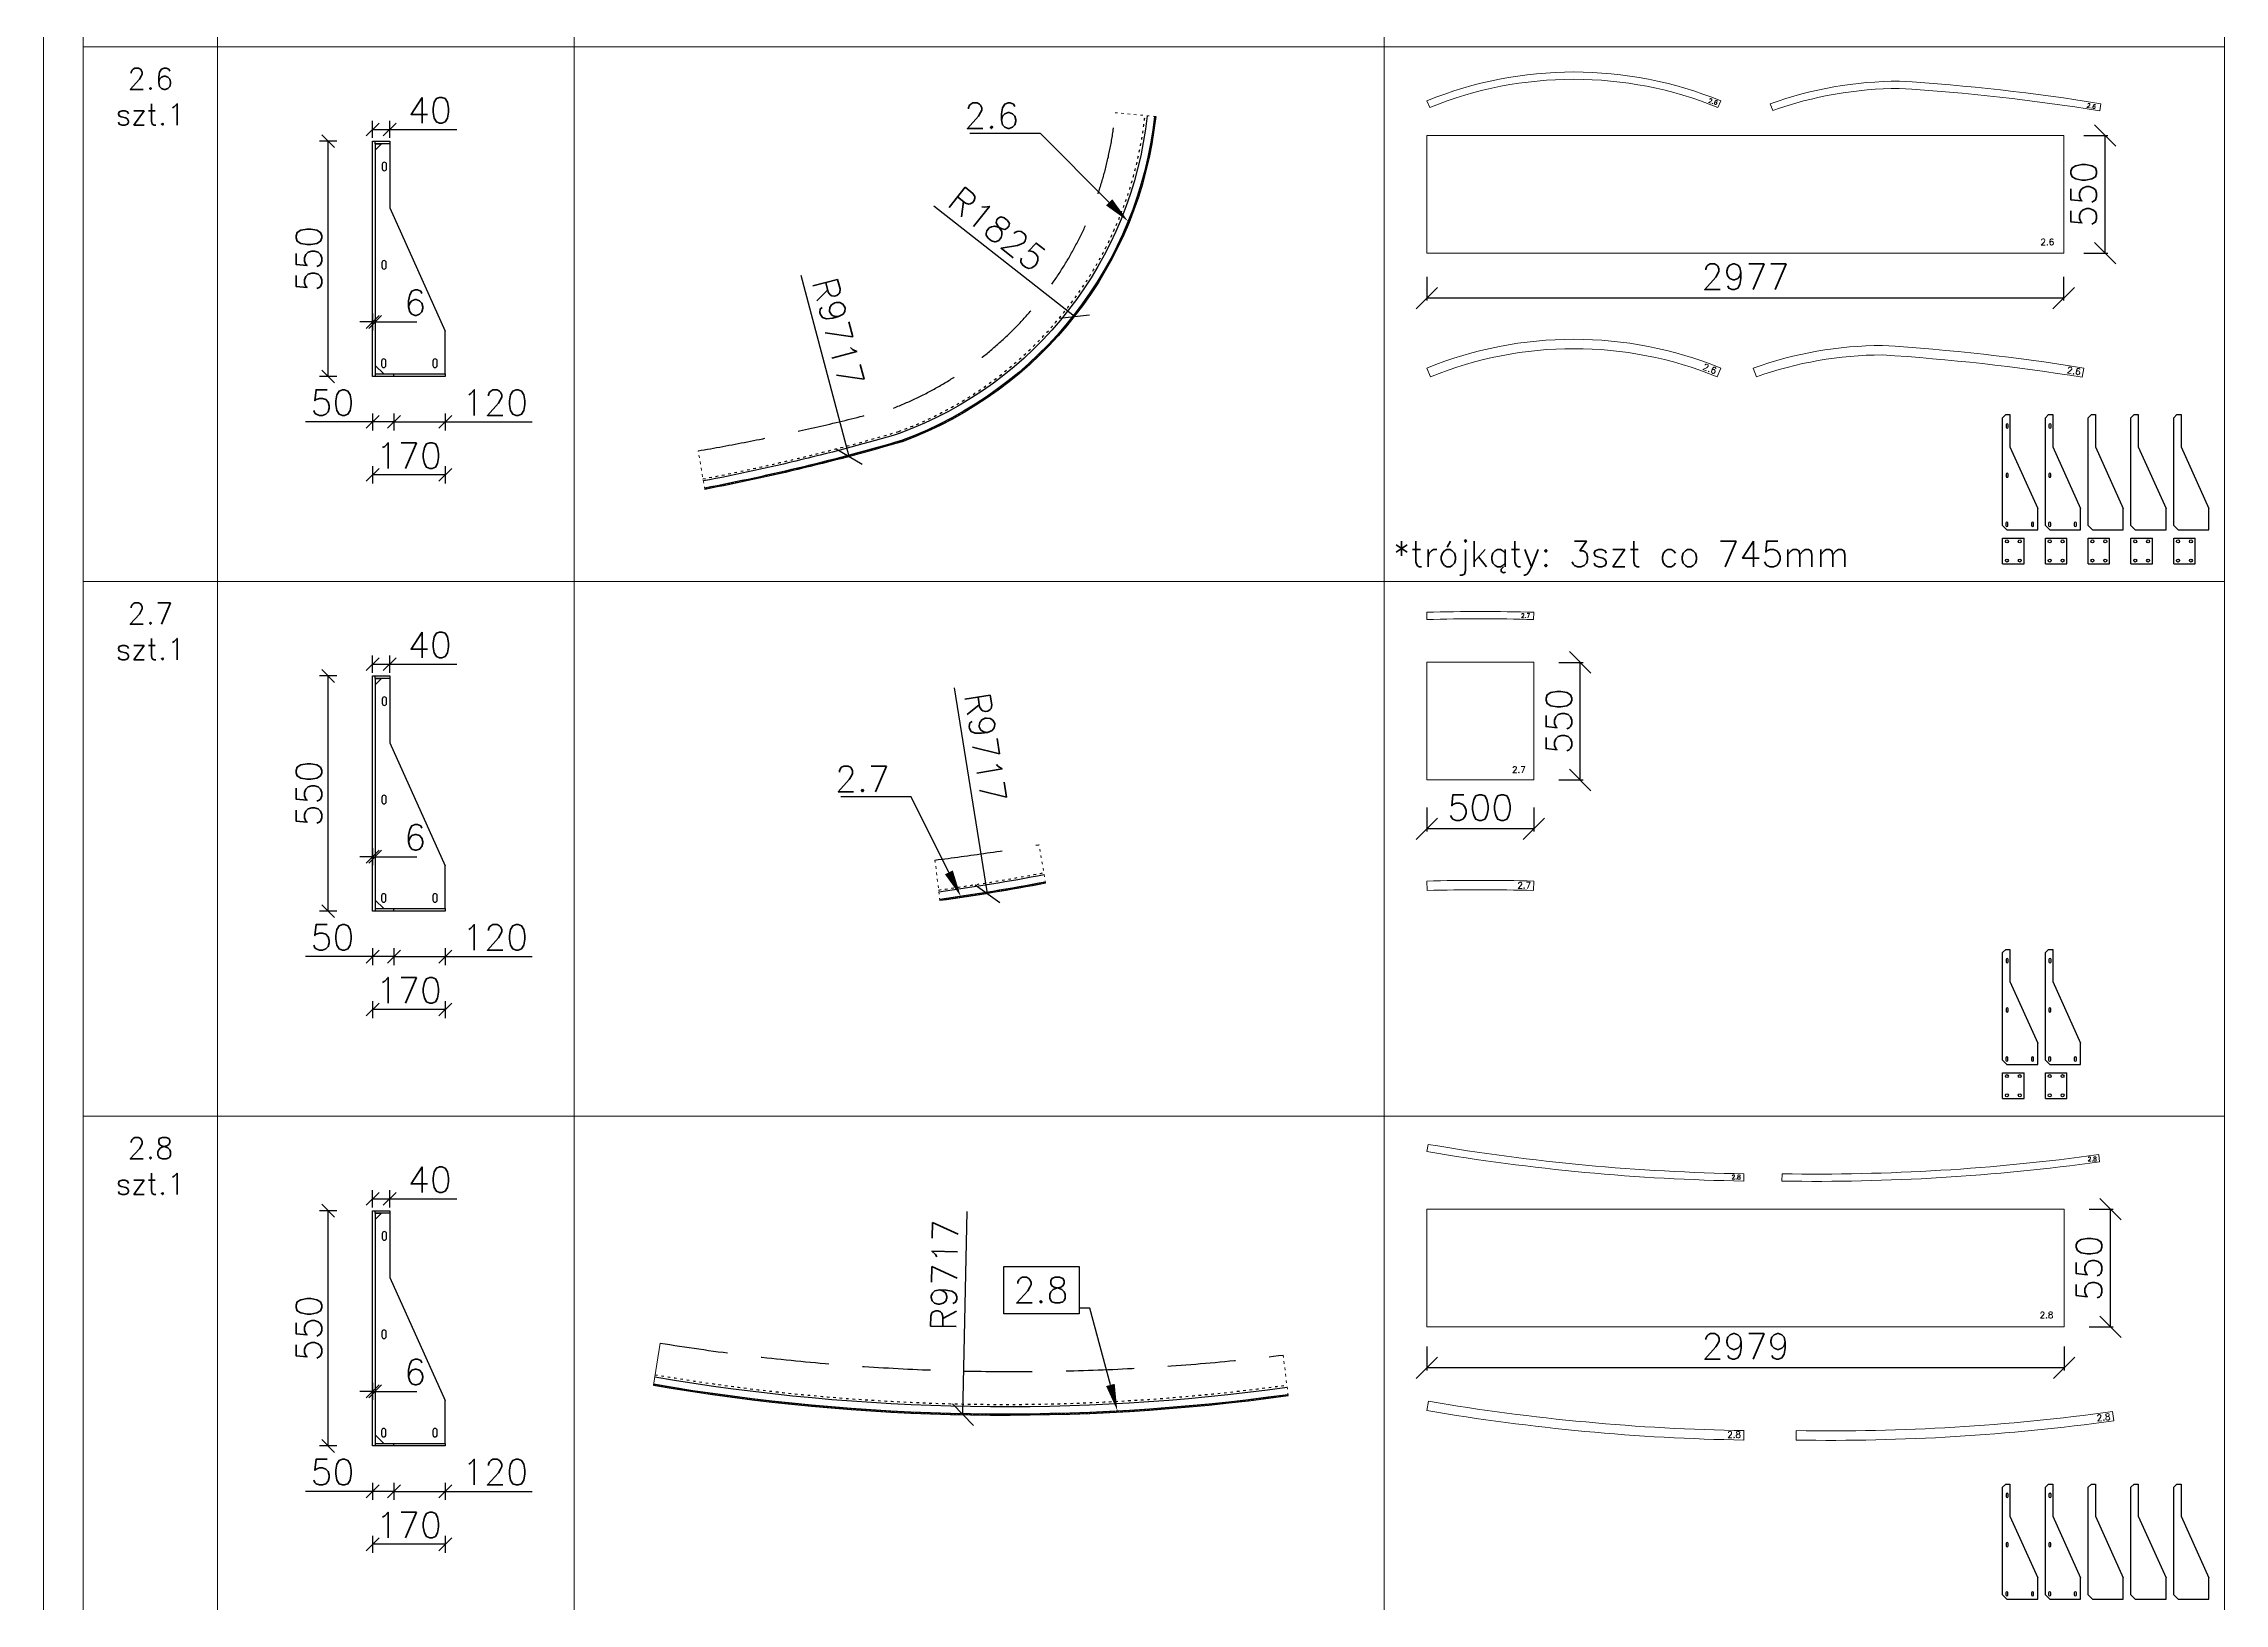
# Model space of a CAD drawing. Header units: millimetres. Extents: x 5046 to 103012, y -15969 to 47766.
# Drawn here: x 58995 to 69191, y 3525 to 10818 of the extents above; entities that cross this region are included whole.
import ezdxf
from ezdxf import colors
from ezdxf.entities.mleader import LeaderData, LeaderLine
from ezdxf.math import Vec2, Vec3

# ---------------------------------------------------------------- set-up
doc = ezdxf.new("R2010")
doc.units = ezdxf.units.MM
for name, pattern in [('ACAD_ISO03W100', [30, 12, -18]), ('ACAD_ISO10W100', [18, 12, -3, 0, -3]), ('HIDDEN2', [4.7625, 3.175, -1.5875])]:
    doc.linetypes.add(name, pattern=pattern)
doc.layers.get('0').update_dxf_attribs({"lineweight": 0})
doc.layers.get('Defpoints').update_dxf_attribs({"lineweight": 0})
for name, color, linetype, lineweight in [('DIM', 3, 'Continuous', 0), ('Kreska-kropka', 240, 'ACAD_ISO10W100', 0), ('Pomocnicze', 252, 'Continuous', 0), ('Przerywana', 230, 'ACAD_ISO03W100', 0), ('TEXT', 2, 'Continuous', 0)]:
    doc.layers.add(name, color=color, linetype=linetype, lineweight=lineweight)
for name, color, linetype in [('L_KS1 550', 40, 'Continuous'), ('L_KS_inderside', 40, 'HIDDEN2'), ('Profil główny', 7, 'Continuous')]:
    doc.layers.add(name, color=color, linetype=linetype)
doc.styles.add('Opisy 1-20', font='simplex.shx', dxfattribs={"height": 100})
doc.styles.add('Skala 1-20', font='simplex.shx', dxfattribs={"height": 60})
doc.styles.add('Skala 1-50', font='simplex.shx', dxfattribs={"height": 120})
doc.dimstyles.new('Skala 1-20', dxfattribs={"dimtxt": 6, "dimasz": 30, "dimexe": 20, "dimexo": 0.625, "dimgap": 15, "dimtad": 1, "dimdec": 0, "dimtxsty": 'Skala 1-20', "dimblk": 'OBLIQUE', "dimcen": 2.5, "dimadec": 0, "dimazin": 0, "dimtfac": 1, "dimtdec": 0, "dimtmove": 0, "dimatfit": 3, "dimldrblk": 'OBLIQUE', "dimfxl": 20, "dimfxlon": 1, "dimarcsym": 0})
doc.dimstyles.new('Skala 1-50', dxfattribs={"dimtxt": 12, "dimasz": 100, "dimexe": 12.5, "dimexo": 0.625, "dimgap": 40, "dimtad": 1, "dimdec": 0, "dimtxsty": 'Skala 1-50', "dimblk": 'OBLIQUE', "dimcen": 2.5, "dimadec": 0, "dimazin": 0, "dimtfac": 1, "dimtdec": 0, "dimtmove": 0, "dimatfit": 3, "dimldrblk": 'OBLIQUE', "dimfxl": 100, "dimfxlon": 1, "dimarcsym": 0})

# ---------------------------------------------------------------- blocks, each defined once
blk = doc.blocks.new('_Oblique')
at = {"color": 0, "linetype": 'ByBlock', "lineweight": -2}
blk.add_line((-0.5, -0.5), (0.5, 0.5), dxfattribs=at)
blk = doc.blocks.new('*D1623')
at = {"layer": 'Defpoints', "color": 0}
for p in [(-6, -214.8), (44, -214.8), (-6, -320.9)]:
    blk.add_point(p, dxfattribs=at)
at = {"layer": 'DIM', "color": 0, "lineweight": -2}
for p, q in [((-6, -300.9), (-6, -340.9)), ((44, -300.9), (44, -340.9)), ((-6, -320.9), (-163.1, -320.9)), ((44, -320.9), (-6, -320.9))]:
    blk.add_line(p, q, dxfattribs=at)
at = {"layer": 'DIM', "color": 0, "linetype": 'ByBlock', "lineweight": -2, "xscale": 30, "yscale": 30, "zscale": 30, "rotation": 180}
blk.add_blockref('_Oblique', (-6, -320.9), dxfattribs=at)
at = {"layer": 'DIM', "color": 0, "linetype": 'ByBlock', "lineweight": -2, "xscale": 30, "yscale": 30, "zscale": 30}
blk.add_blockref('_Oblique', (44, -320.9), dxfattribs=at)
at = {"layer": 'DIM', "color": 0, "insert": (-99.6, -275.9), "char_height": 60, "attachment_point": 5, "style": 'Skala 1-20'}
blk.add_mtext('50', dxfattribs=at)
blk = doc.blocks.new('*D1624')
at = {"layer": 'Defpoints', "color": 0}
for p in [(44, -214.8), (164, -214.8), (164, -320.9)]:
    blk.add_point(p, dxfattribs=at)
at = {"layer": 'DIM', "color": 0, "lineweight": -2}
for p, q in [((44, -300.9), (44, -340.9)), ((164, -300.9), (164, -340.9)), ((44, -320.9), (164, -320.9)), ((164, -320.9), (366.9, -320.9))]:
    blk.add_line(p, q, dxfattribs=at)
at = {"layer": 'DIM', "color": 0, "linetype": 'ByBlock', "lineweight": -2, "xscale": 30, "yscale": 30, "zscale": 30, "rotation": 180}
blk.add_blockref('_Oblique', (44, -320.9), dxfattribs=at)
at = {"layer": 'DIM', "color": 0, "linetype": 'ByBlock', "lineweight": -2, "xscale": 30, "yscale": 30, "zscale": 30}
blk.add_blockref('_Oblique', (164, -320.9), dxfattribs=at)
at = {"layer": 'DIM', "color": 0, "insert": (280.4, -275.9), "char_height": 60, "attachment_point": 5, "style": 'Skala 1-20'}
blk.add_mtext('120', dxfattribs=at)
blk = doc.blocks.new('*D1625')
at = {"layer": 'Defpoints', "color": 0}
for p in [(-6, -214.8), (164, -214.8), (-6, -444.7)]:
    blk.add_point(p, dxfattribs=at)
at = {"layer": 'DIM', "color": 0, "lineweight": -2}
for p, q in [((-6, -424.7), (-6, -464.7)), ((164, -444.7), (-6, -444.7)), ((164, -424.7), (164, -464.7))]:
    blk.add_line(p, q, dxfattribs=at)
at = {"layer": 'DIM', "color": 0, "linetype": 'ByBlock', "lineweight": -2, "xscale": 30, "yscale": 30, "zscale": 30, "rotation": 180}
blk.add_blockref('_Oblique', (-6, -444.7), dxfattribs=at)
at = {"layer": 'DIM', "color": 0, "linetype": 'ByBlock', "lineweight": -2, "xscale": 30, "yscale": 30, "zscale": 30}
blk.add_blockref('_Oblique', (164, -444.7), dxfattribs=at)
at = {"layer": 'DIM', "color": 0, "insert": (79, -399.7), "char_height": 60, "attachment_point": 5, "style": 'Skala 1-20'}
blk.add_mtext('170', dxfattribs=at)
blk = doc.blocks.new('*D1626')
at = {"layer": 'Defpoints', "color": 0}
for p in [(-110, 335.2), (-6, 335.2), (-6, -214.8)]:
    blk.add_point(p, dxfattribs=at)
at = {"layer": 'DIM', "color": 0, "lineweight": -2}
for p, q in [((-90, 335.2), (-130, 335.2)), ((-110, -214.8), (-110, 335.2)), ((-90, -214.8), (-130, -214.8))]:
    blk.add_line(p, q, dxfattribs=at)
at = {"layer": 'DIM', "color": 0, "linetype": 'ByBlock', "lineweight": -2, "xscale": 30, "yscale": 30, "zscale": 30}
for p, rotation in [((-110, 335.2), 90), ((-110, -214.8), 270)]:
    blk.add_blockref('_Oblique', p, dxfattribs=dict(at, rotation=rotation))
at = {"layer": 'DIM', "color": 0, "insert": (-155, 60.2), "char_height": 60, "attachment_point": 5, "rotation": 90, "style": 'Skala 1-20'}
blk.add_mtext('550', dxfattribs=at)
blk = doc.blocks.new('*D1627')
at = {"layer": 'Defpoints', "color": 0}
for p in [(-6, 0), (0, 0), (0, -87.3)]:
    blk.add_point(p, dxfattribs=at)
at = {"layer": 'DIM', "color": 0, "lineweight": -2}
for p, q in [((-6, -87.3), (-36, -87.3)), ((-6, -67.3), (-6, -107.3)), ((-6, -87.3), (0, -87.3)), ((0, -67.3), (0, -107.3)), ((0, -87.3), (97.1, -87.3))]:
    blk.add_line(p, q, dxfattribs=at)
at = {"layer": 'DIM', "color": 0, "linetype": 'ByBlock', "lineweight": -2, "xscale": 30, "yscale": 30, "zscale": 30}
blk.add_blockref('_Oblique', (-6, -87.3), dxfattribs=at)
at = {"layer": 'DIM', "color": 0, "linetype": 'ByBlock', "lineweight": -2, "xscale": 30, "yscale": 30, "zscale": 30, "rotation": 180}
blk.add_blockref('_Oblique', (0, -87.3), dxfattribs=at)
at = {"layer": 'DIM', "color": 0, "insert": (93.6, -42.3), "char_height": 60, "attachment_point": 5, "style": 'Skala 1-20'}
blk.add_mtext('6', dxfattribs=at)
blk = doc.blocks.new('*D1628')
at = {"layer": 'Defpoints', "color": 0}
for p in [(34, 362.8), (-6, 335.2), (34, 335.2)]:
    blk.add_point(p, dxfattribs=at)
at = {"layer": 'DIM', "color": 0, "lineweight": -2}
for p, q in [((-6, 342.8), (-6, 382.8)), ((-6, 362.8), (34, 362.8)), ((34, 342.8), (34, 382.8)), ((34, 362.8), (191.1, 362.8))]:
    blk.add_line(p, q, dxfattribs=at)
at = {"layer": 'DIM', "color": 0, "linetype": 'ByBlock', "lineweight": -2, "xscale": 30, "yscale": 30, "zscale": 30, "rotation": 180}
blk.add_blockref('_Oblique', (-6, 362.8), dxfattribs=at)
at = {"layer": 'DIM', "color": 0, "linetype": 'ByBlock', "lineweight": -2, "xscale": 30, "yscale": 30, "zscale": 30}
blk.add_blockref('_Oblique', (34, 362.8), dxfattribs=at)
at = {"layer": 'DIM', "color": 0, "insert": (127.6, 407.8), "char_height": 60, "attachment_point": 5, "style": 'Skala 1-20'}
blk.add_mtext('40', dxfattribs=at)
blk = doc.blocks.new('*D2830')
at = {"layer": 'Defpoints', "color": 0}
for p in [(63631, 22253), (64613, 9623)]:
    blk.add_point(p, dxfattribs=at)
at = {"layer": 'DIM', "color": 0, "lineweight": -2}
blk.add_line((63631, 22253), (63710, 21238), dxfattribs=at)
at = {"layer": 'DIM', "color": 0, "linetype": 'ByBlock', "lineweight": -2, "xscale": 100, "yscale": 100, "zscale": 100, "rotation": 94.44521016586647}
blk.add_blockref('_Oblique', (63631, 22253), dxfattribs=at)
at = {"layer": 'DIM', "color": 0, "insert": (63782, 21599), "char_height": 120, "attachment_point": 5, "rotation": 274.4452, "style": 'Skala 1-50'}
blk.add_mtext('R12669', dxfattribs=at)
blk = doc.blocks.new('*D2833')
at = {"layer": 'Defpoints', "color": 0}
for p in [(63804, 19658), (62230, 8048)]:
    blk.add_point(p, dxfattribs=at)
at = {"layer": 'DIM', "color": 0, "lineweight": -2}
blk.add_line((63804, 19658), (63688, 18799), dxfattribs=at)
at = {"layer": 'DIM', "color": 0, "linetype": 'ByBlock', "lineweight": -2, "xscale": 100, "yscale": 100, "zscale": 100, "rotation": 82.27860717984346}
blk.add_blockref('_Oblique', (63804, 19658), dxfattribs=at)
at = {"layer": 'DIM', "color": 0, "insert": (63633, 19141), "char_height": 120, "attachment_point": 5, "rotation": 82.2786, "style": 'Skala 1-50'}
blk.add_mtext('R11716', dxfattribs=at)
blk = doc.blocks.new('*D2834')
at = {"layer": 'Defpoints', "color": 0}
for p in [(62798, 19749), (62223, 7094)]:
    blk.add_point(p, dxfattribs=at)
at = {"layer": 'DIM', "color": 0, "lineweight": -2}
blk.add_line((62798, 19749), (62754, 18762), dxfattribs=at)
at = {"layer": 'DIM', "color": 0, "linetype": 'ByBlock', "lineweight": -2, "xscale": 100, "yscale": 100, "zscale": 100, "rotation": 87.39799648507369}
blk.add_blockref('_Oblique', (62798, 19749), dxfattribs=at)
at = {"layer": 'DIM', "color": 0, "insert": (62670, 19120), "char_height": 120, "attachment_point": 5, "rotation": 87.398, "style": 'Skala 1-50'}
blk.add_mtext('R12669', dxfattribs=at)
blk = doc.blocks.new('*D2836')
at = {"layer": 'Defpoints', "color": 0}
for p in [(63208, 17069), (60325, 5713)]:
    blk.add_point(p, dxfattribs=at)
at = {"layer": 'DIM', "color": 0, "lineweight": -2}
blk.add_line((63208, 17069), (62996, 16233), dxfattribs=at)
at = {"layer": 'DIM', "color": 0, "linetype": 'ByBlock', "lineweight": -2, "xscale": 100, "yscale": 100, "zscale": 100, "rotation": 75.75390200143597}
blk.add_blockref('_Oblique', (63208, 17069), dxfattribs=at)
at = {"layer": 'DIM', "color": 0, "insert": (62981, 16578), "char_height": 120, "attachment_point": 5, "rotation": 75.7539, "style": 'Skala 1-50'}
blk.add_mtext('R11716', dxfattribs=at)
blk = doc.blocks.new('*D2841')
at = {"layer": 'Defpoints', "color": 0}
for p in [(60265, 18278), (62761, 8887)]:
    blk.add_point(p, dxfattribs=at)
at = {"layer": 'DIM', "color": 0, "lineweight": -2}
blk.add_line((62761, 8887), (62536, 9733), dxfattribs=at)
at = {"layer": 'DIM', "color": 0, "linetype": 'ByBlock', "lineweight": -2, "xscale": 100, "yscale": 100, "zscale": 100, "rotation": 284.8839053581911}
blk.add_blockref('_Oblique', (62761, 8887), dxfattribs=at)
at = {"layer": 'DIM', "color": 0, "insert": (62710, 9469), "char_height": 120, "attachment_point": 5, "rotation": 284.8839, "style": 'Skala 1-50'}
blk.add_mtext('R9717', dxfattribs=at)
blk = doc.blocks.new('*D2842')
at = {"layer": 'Defpoints', "color": 0}
for p in [(62379, 10670), (63814, 9542)]:
    blk.add_point(p, dxfattribs=at)
at = {"layer": 'DIM', "color": 0, "lineweight": -2}
blk.add_line((63814, 9542), (63157, 10058), dxfattribs=at)
at = {"layer": 'DIM', "color": 0, "linetype": 'ByBlock', "lineweight": -2, "xscale": 100, "yscale": 100, "zscale": 100, "rotation": 321.8085130118818}
blk.add_blockref('_Oblique', (63814, 9542), dxfattribs=at)
at = {"layer": 'DIM', "color": 0, "insert": (63454, 9951), "char_height": 120, "attachment_point": 5, "rotation": 321.8085, "style": 'Skala 1-50'}
blk.add_mtext('R1825', dxfattribs=at)
blk = doc.blocks.new('*D2844')
at = {"layer": 'Defpoints', "color": 0}
for p in [(61858, 16437), (63408, 6844)]:
    blk.add_point(p, dxfattribs=at)
at = {"layer": 'DIM', "color": 0, "lineweight": -2}
blk.add_line((63408, 6844), (63253, 7806), dxfattribs=at)
at = {"layer": 'DIM', "color": 0, "linetype": 'ByBlock', "lineweight": -2, "xscale": 100, "yscale": 100, "zscale": 100, "rotation": 279.1782469050666}
blk.add_blockref('_Oblique', (63408, 6844), dxfattribs=at)
at = {"layer": 'DIM', "color": 0, "insert": (63399, 7526), "char_height": 120, "attachment_point": 5, "rotation": 279.1782, "style": 'Skala 1-50'}
blk.add_mtext('R9717', dxfattribs=at)
blk = doc.blocks.new('*D2890')
at = {"layer": 'Defpoints', "color": 0}
for p in [(63486, 14123), (63293, 4408)]:
    blk.add_point(p, dxfattribs=at)
at = {"layer": 'DIM', "color": 0, "lineweight": -2}
blk.add_line((63293, 4408), (63312, 5358), dxfattribs=at)
at = {"layer": 'DIM', "color": 0, "linetype": 'ByBlock', "lineweight": -2, "xscale": 100, "yscale": 100, "zscale": 100, "rotation": 268.8568521770418}
blk.add_blockref('_Oblique', (63293, 4408), dxfattribs=at)
at = {"layer": 'DIM', "color": 0, "insert": (63206, 5060), "char_height": 120, "attachment_point": 5, "rotation": 88.8569, "style": 'Skala 1-50'}
blk.add_mtext('R9717', dxfattribs=at)
blk = doc.blocks.new('*D2913')
at = {"layer": 'Defpoints', "color": 0}
for p in [(65462, 9838), (68439, 9838), (65462, 9628)]:
    blk.add_point(p, dxfattribs=at)
at = {"layer": 'DIM', "color": 0, "lineweight": -2}
for p, q in [((65462, 9728), (65462, 9616)), ((68439, 9728), (68439, 9616)), ((68439, 9628), (65462, 9628))]:
    blk.add_line(p, q, dxfattribs=at)
at = {"layer": 'DIM', "color": 0, "linetype": 'ByBlock', "lineweight": -2, "xscale": 100, "yscale": 100, "zscale": 100, "rotation": 180}
blk.add_blockref('_Oblique', (65462, 9628), dxfattribs=at)
at = {"layer": 'DIM', "color": 0, "linetype": 'ByBlock', "lineweight": -2, "xscale": 100, "yscale": 100, "zscale": 100}
blk.add_blockref('_Oblique', (68439, 9628), dxfattribs=at)
at = {"layer": 'DIM', "color": 0, "insert": (66951, 9728), "char_height": 120, "attachment_point": 5, "style": 'Skala 1-50'}
blk.add_mtext('2977', dxfattribs=at)
blk = doc.blocks.new('*D2914')
at = {"layer": 'Defpoints', "color": 0}
for p in [(68439, 10388), (68633, 10388), (68439, 9838)]:
    blk.add_point(p, dxfattribs=at)
at = {"layer": 'DIM', "color": 0, "lineweight": -2}
for p, q in [((68533, 10388), (68645, 10388)), ((68633, 9838), (68633, 10388)), ((68533, 9838), (68645, 9838))]:
    blk.add_line(p, q, dxfattribs=at)
at = {"layer": 'DIM', "color": 0, "linetype": 'ByBlock', "lineweight": -2, "xscale": 100, "yscale": 100, "zscale": 100}
for p, rotation in [((68633, 10388), 90), ((68633, 9838), 270)]:
    blk.add_blockref('_Oblique', p, dxfattribs=dict(at, rotation=rotation))
at = {"layer": 'DIM', "color": 0, "insert": (68533, 10113), "char_height": 120, "attachment_point": 5, "rotation": 90, "style": 'Skala 1-50'}
blk.add_mtext('550', dxfattribs=at)
blk = doc.blocks.new('*D2916')
at = {"layer": 'Defpoints', "color": 0}
for p in [(65962, 7925), (66179, 7925), (65962, 7375)]:
    blk.add_point(p, dxfattribs=at)
at = {"layer": 'DIM', "color": 0, "lineweight": -2}
for p, q in [((66079, 7925), (66192, 7925)), ((66179, 7375), (66179, 7925)), ((66079, 7375), (66192, 7375))]:
    blk.add_line(p, q, dxfattribs=at)
at = {"layer": 'DIM', "color": 0, "linetype": 'ByBlock', "lineweight": -2, "xscale": 100, "yscale": 100, "zscale": 100}
for p, rotation in [((66179, 7925), 90), ((66179, 7375), 270)]:
    blk.add_blockref('_Oblique', p, dxfattribs=dict(at, rotation=rotation))
at = {"layer": 'DIM', "color": 0, "insert": (66079, 7650), "char_height": 120, "attachment_point": 5, "rotation": 90, "style": 'Skala 1-50'}
blk.add_mtext('550', dxfattribs=at)
blk = doc.blocks.new('*D2917')
at = {"layer": 'Defpoints', "color": 0}
for p in [(65462, 7375), (65962, 7375), (65462, 7146)]:
    blk.add_point(p, dxfattribs=at)
at = {"layer": 'DIM', "color": 0, "lineweight": -2}
for p, q in [((65462, 7246), (65462, 7134)), ((65962, 7246), (65962, 7134)), ((65962, 7146), (65462, 7146))]:
    blk.add_line(p, q, dxfattribs=at)
at = {"layer": 'DIM', "color": 0, "linetype": 'ByBlock', "lineweight": -2, "xscale": 100, "yscale": 100, "zscale": 100, "rotation": 180}
blk.add_blockref('_Oblique', (65462, 7146), dxfattribs=at)
at = {"layer": 'DIM', "color": 0, "linetype": 'ByBlock', "lineweight": -2, "xscale": 100, "yscale": 100, "zscale": 100}
blk.add_blockref('_Oblique', (65962, 7146), dxfattribs=at)
at = {"layer": 'DIM', "color": 0, "insert": (65712, 7246), "char_height": 120, "attachment_point": 5, "style": 'Skala 1-50'}
blk.add_mtext('500', dxfattribs=at)
blk = doc.blocks.new('*D2921')
at = {"layer": 'Defpoints', "color": 0}
for p in [(68441, 5368), (68658, 5368), (68441, 4818)]:
    blk.add_point(p, dxfattribs=at)
at = {"layer": 'DIM', "color": 0, "lineweight": -2}
for p, q in [((68558, 5368), (68671, 5368)), ((68658, 4818), (68658, 5368)), ((68558, 4818), (68671, 4818))]:
    blk.add_line(p, q, dxfattribs=at)
at = {"layer": 'DIM', "color": 0, "linetype": 'ByBlock', "lineweight": -2, "xscale": 100, "yscale": 100, "zscale": 100}
for p, rotation in [((68658, 5368), 90), ((68658, 4818), 270)]:
    blk.add_blockref('_Oblique', p, dxfattribs=dict(at, rotation=rotation))
at = {"layer": 'DIM', "color": 0, "insert": (68558, 5093), "char_height": 120, "attachment_point": 5, "rotation": 90, "style": 'Skala 1-50'}
blk.add_mtext('550', dxfattribs=at)
blk = doc.blocks.new('*D2922')
at = {"layer": 'Defpoints', "color": 0}
for p in [(65462, 4818), (68441, 4818), (65462, 4627)]:
    blk.add_point(p, dxfattribs=at)
at = {"layer": 'DIM', "color": 0, "lineweight": -2}
for p, q in [((65462, 4727), (65462, 4614)), ((68441, 4727), (68441, 4614)), ((68441, 4627), (65462, 4627))]:
    blk.add_line(p, q, dxfattribs=at)
at = {"layer": 'DIM', "color": 0, "linetype": 'ByBlock', "lineweight": -2, "xscale": 100, "yscale": 100, "zscale": 100, "rotation": 180}
blk.add_blockref('_Oblique', (65462, 4627), dxfattribs=at)
at = {"layer": 'DIM', "color": 0, "linetype": 'ByBlock', "lineweight": -2, "xscale": 100, "yscale": 100, "zscale": 100}
blk.add_blockref('_Oblique', (68441, 4627), dxfattribs=at)
at = {"layer": 'DIM', "color": 0, "insert": (66952, 4727), "char_height": 120, "attachment_point": 5, "style": 'Skala 1-50'}
blk.add_mtext('2979', dxfattribs=at)
blk = doc.blocks.new('det550')
at = {"layer": 'Profil główny'}
for p, q in [((-6, -214.8), (-6, 335.2)), ((-6, 335.2), (34, 335.2)), ((0, 329.2), (0, 335.2)), ((34, 329.2), (0, 329.2)), ((0, 329.2), (0, -208.8)), ((0, 329.2), (15, 329.2)), ((15, 329.2), (0, 314.2)), ((0, 314.2), (0, -188.8)), ((34, 335.2), (34, 329.2)), ((34, 329.2), (34, 179.2)), ((34, 179.2), (164, -108.8)), ((164, -208.8), (164, -108.8)), ((20, -208.8), (0, -188.8)), ((164, -214.8), (-6, -214.8)), ((0, -208.8), (164, -208.8)), ((0, -208.8), (0, -214.8)), ((44, -214.8), (44, -208.8)), ((164, -208.8), (164, -214.8))]:
    blk.add_line(p, q, dxfattribs=at)
for points in [[(16.5, 281.2), (16.5, 271.2, 1), (26.5, 271.2), (26.5, 281.2, 1)], [(15.8, 51.2), (15.8, 41.2, 1), (25.8, 41.2), (25.8, 51.2, 1)], [(15, -178.8), (15, -188.8, 1), (25, -188.8), (25, -178.8, 1)], [(135, -178.8), (135, -188.8, 1), (145, -188.8), (145, -178.8, 1)]]:
    blk.add_lwpolyline(points, format="xyb", close=True, dxfattribs=at)
at = {"layer": 'DIM'}
for base, p1, p2, picture, middle in [((34, 362.8), (-6, 335.2), (34, 335.2), '*D1628', (127.6, 407.8)), ((0, -87.3), (-6, 0), (0, 0), '*D1627', (93.6, -42.3)), ((-6, -320.9), (44, -214.8), (-6, -214.8), '*D1623', (-99.6, -275.9)), ((164, -320.9), (44, -214.8), (164, -214.8), '*D1624', (280.4, -275.9))]:
    dim = blk.add_linear_dim(base=base, p1=p1, p2=p2, dimstyle='Skala 1-20', dxfattribs=at)
    dim.commit()
    dim.dimension.update_dxf_attribs({"geometry": picture, "text_midpoint": middle})
dim = blk.add_linear_dim(base=(-110, 335.2), p1=(-6, -214.8), p2=(-6, 335.2), angle=90, dimstyle='Skala 1-20', dxfattribs=at)
dim.commit()
dim.dimension.update_dxf_attribs({"geometry": '*D1626', "text_midpoint": (-155, 60.2)})
dim = blk.add_linear_dim(base=(-6, -444.7), p1=(164, -214.8), p2=(-6, -214.8), dimstyle='Skala 1-20', dxfattribs=at)
dim.commit()
dim.dimension.update_dxf_attribs({"geometry": '*D1625', "text_midpoint": (79, -444.7), "dimtype": 160})

msp = doc.modelspace()

# ---------------------------------------------------------------- linework, layer by layer
for p, q in [((65462.4, 10550.5), (65475.6, 10519.2)), ((66835.8, 10550.5), (66823, 10519)), ((67067.6, 10536.9), (67079, 10504.9)), ((68613.5, 10536.9), (68607.5, 10503.5)), ((65462.4, 9300.8), (65479.6, 9260.3)), ((66835.8, 9301), (66819.2, 9260.3)), ((66987.7, 9301), (67002.4, 9259.6)), ((68533.6, 9301), (68525.8, 9257.7)), ((65462.1, 8159.3), (65462.4, 8125.3)), ((65962.3, 8159.3), (65961, 8125.3)), ((65462.4, 6902.6), (65462.7, 6858.6)), ((65962.6, 6902.6), (65960.8, 6858.6)), ((65462.4, 5637.9), (65467.8, 5671.5)), ((68607.1, 5589.5), (68603, 5623.2)), ((66944.3, 5533.8), (66943.7, 5499.8)), ((67122.7, 5533.8), (67122.1, 5499.8)), ((61845.6, 4545.1), (61877.6, 4742.6)), ((65462.4, 4427), (65469.4, 4470.5)), ((68673, 4378.6), (68667.7, 4422.3)), ((66944.5, 4332.8), (66943.7, 4288.9)), ((67188.8, 4332.8), (67188, 4288.9))]:
    msp.add_line(p, q)
for points in [[(65462.4, 10550.5, -0.1959735), (66835.8, 10550.5)], [(65475.6, 10519.2, -0.1959027), (66823, 10519)], [(67067.6, 10536.9, -0.0848634), (67671.6, 10642.3, -0.0244146), (68613.5, 10536.9)], [(67079, 10504.9, -0.0847061), (67670.6, 10608.3, -0.0243694), (68607.5, 10503.5)], [(65462.4, 9300.8, -0.1959735), (66835.8, 9301)], [(65479.6, 9260.3, -0.1958813), (66819.2, 9260.3)], [(66987.7, 9301, -0.0848634), (67591.7, 9406.4, -0.0244146), (68533.6, 9301)], [(67002.4, 9259.6, -0.0846589), (67590.4, 9362.4, -0.024356), (68525.8, 9257.7)], [(65462.1, 8159.3, -0.0128807), (65962.3, 8159.3)], [(65462.4, 8125.3, -0.012884), (65961, 8125.3)], [(65462.4, 6902.6, -0.0128807), (65962.6, 6902.6)], [(65462.7, 6858.6, -0.012885), (65960.8, 6858.6)]]:
    msp.add_lwpolyline(points, format="xyb")
for points in [[(65462.4, 10387.9), (68439.4, 10387.9), (68439.4, 9837.9), (65462.4, 9837.9)], [(65462.4, 7925.3), (65962.4, 7925.3), (65962.4, 7375.3), (65462.4, 7375.3)], [(65462.4, 5367.9), (68441.4, 5367.9), (68441.4, 4817.9), (65462.4, 4817.9)]]:
    msp.add_lwpolyline(points, close=True)
for centre, radius, start, end in [((67102.3, 15209.4), 9710.9, 260.27776, 269.06436), ((67102.3, 15209.4), 9676.9, 260.27602, 269.06495), ((67280.6, 15209.4), 9676.9, 269.06495, 277.85388), ((67280.6, 15209.4), 9710.9, 269.06436, 277.85096), ((67102.3, 13998.5), 9710.9, 260.27776, 269.06436), ((67102.3, 13998.5), 9666.9, 260.2755, 269.06512), ((67346.6, 13998.5), 9666.9, 269.06512, 277.85475), ((67346.6, 13998.5), 9710.9, 269.06436, 277.85096)]:
    msp.add_arc(centre, radius, start, end)
at = {"layer": 'DIM', "linetype": 'ByBlock', "lineweight": -2}
for p, q in [((63886.2, 4905.8), (63836.2, 4905.8)), ((63982.4, 4546.7), (63886.2, 4905.8))]:
    msp.add_line(p, q, dxfattribs=at)
at = {"layer": 'DIM', "lineweight": -2}
msp.add_lwpolyline([(63484.7, 5099.8), (63836.2, 5099.8), (63836.2, 4879.8), (63484.7, 4879.8)], close=True, dxfattribs=at)
at = {"layer": 'DIM'}
msp.add_solid([(64002.5, 4552.1), (64014.7, 4426), (63962.3, 4541.3)], dxfattribs=at)
at = {"layer": 'Kreska-kropka'}
for points in [[(64191, 10477.3, -0.2856075), (63007.1, 8959.5, -0.0244186), (62085.5, 8736.5)], [(63678.8, 6895, -0.0128804), (63185.1, 6814)]]:
    msp.add_lwpolyline(points, format="xyb", dxfattribs=at)
msp.add_arc((63486.4, 14122.5), 9713.9, 260.27807, 277.85071, dxfattribs=at)
at = {"layer": 'L_KS1 550', "linetype": 'ACAD_ISO03W100'}
for points in [[(64144.2, 10481.6, -0.2852709), (62992.4, 9004.1, -0.024356), (62077.5, 8782.8)], [(63670.9, 6941.4, -0.012885), (63179.3, 6860.6)]]:
    msp.add_lwpolyline(points, format="xyb", dxfattribs=at)
at = {"layer": 'L_KS1 550'}
for points in [[(64154.1, 10480.7, -0.2853438), (62995.5, 8994.6, -0.0243694), (62079.2, 8773)], [(64188, 10477.6, -0.2855865), (63006.2, 8962.3, -0.0244146), (62085, 8739.5)], [(64194, 10477, -0.2856285), (63008.1, 8956.6, -0.0244225), (62086, 8733.6)], [(63672.6, 6931.5, -0.012884), (63180.5, 6850.7)], [(63678.3, 6898, -0.0128807), (63184.7, 6816.9)], [(63679.4, 6892.1, -0.0128801), (63185.4, 6811)]]:
    msp.add_lwpolyline(points, format="xyb", dxfattribs=at)
at = {"layer": 'L_KS1 550', "linetype": 'ACAD_ISO03W100'}
msp.add_arc((63486.4, 14122.5), 9666.9, 260.2755, 277.85475, dxfattribs=at)
at = {"layer": 'L_KS1 550'}
for radius, start, end in [(9716.9, 260.27807, 277.85045), (9710.9, 260.27807, 277.85096), (9676.9, 260.27602, 277.85388)]:
    msp.add_arc((63486.4, 14122.5), radius, start, end, dxfattribs=at)
at = {"layer": 'L_KS_inderside', "ltscale": 100}
for points in [[(64005, 10494.4, -0.283318), (62968.9, 9114.1, -0.0227015), (62055, 8913.9)], [(63648.4, 7072.5, -0.0119223), (63162.1, 7000.8)]]:
    msp.add_lwpolyline(points, format="xyb", dxfattribs=at)
msp.add_arc((63530.4, 14918), 10308.8, 260.774, 277.01972, dxfattribs=at)
at = {"layer": 'Pomocnicze'}
for p, q in [((58994.8, 23701.1), (58994.8, -14944.5)), ((69190.5, 23703.4), (69190.5, -14944.5)), ((59180.2, 23503.4), (59180.2, -14944.5)), ((59808.5, 23503.4), (59808.5, -14944.5)), ((61475.3, 23503.4), (61475.3, -14944.5)), ((65262.4, 23503.4), (65262.4, -14944.5)), ((69190.5, 10803.4), (59180.2, 10803.4)), ((69190.5, 8303.4), (59180.2, 8303.4)), ((69190.5, 5803.4), (59180.2, 5803.4))]:
    msp.add_line(p, q, dxfattribs=at)
at = {"layer": 'Profil główny'}
for p, q in [((68168.8, 9083), (68153.8, 9068)), ((68168.8, 9083), (68187.8, 9083)), ((68187.8, 9083), (68187.8, 8933)), ((68368.8, 9083), (68353.8, 9068)), ((68368.8, 9083), (68387.8, 9083)), ((68387.8, 9083), (68387.8, 8933)), ((68568.8, 9083), (68553.8, 9068)), ((68568.8, 9083), (68587.8, 9083)), ((68587.8, 9083), (68587.8, 8933)), ((68768.8, 9083), (68753.8, 9068)), ((68768.8, 9083), (68787.8, 9083)), ((68787.8, 9083), (68787.8, 8933)), ((68968.8, 9083), (68953.8, 9068)), ((68968.8, 9083), (68987.8, 9083)), ((68987.8, 9083), (68987.8, 8933)), ((68153.8, 8565), (68153.8, 9068)), ((68353.8, 8565), (68353.8, 9068)), ((68553.8, 8565), (68553.8, 9068)), ((68753.8, 8565), (68753.8, 9068)), ((68953.8, 8565), (68953.8, 9068)), ((68187.8, 8933), (68317.8, 8645)), ((68387.8, 8933), (68517.8, 8645)), ((68587.8, 8933), (68717.8, 8645)), ((68787.8, 8933), (68917.8, 8645)), ((68987.8, 8933), (69117.8, 8645)), ((68173.8, 8545), (68153.8, 8565)), ((68317.8, 8545), (68317.8, 8645)), ((68373.8, 8545), (68353.8, 8565)), ((68517.8, 8545), (68517.8, 8645)), ((68573.8, 8545), (68553.8, 8565)), ((68717.8, 8545), (68717.8, 8645)), ((68773.8, 8545), (68753.8, 8565)), ((68917.8, 8545), (68917.8, 8645)), ((68973.8, 8545), (68953.8, 8565)), ((69117.8, 8545), (69117.8, 8645)), ((68153.8, 8385.7), (68153.8, 8505.7)), ((68153.8, 8505.7), (68253.8, 8505.7)), ((68173.8, 8545), (68317.8, 8545)), ((68253.8, 8385.7), (68253.8, 8505.7)), ((68353.8, 8385.7), (68353.8, 8505.7)), ((68353.8, 8505.7), (68453.8, 8505.7)), ((68373.8, 8545), (68517.8, 8545)), ((68453.8, 8385.7), (68453.8, 8505.7)), ((68553.8, 8385.7), (68553.8, 8505.7)), ((68553.8, 8505.7), (68653.8, 8505.7)), ((68573.8, 8545), (68717.8, 8545)), ((68653.8, 8385.7), (68653.8, 8505.7)), ((68753.8, 8385.7), (68753.8, 8505.7)), ((68753.8, 8505.7), (68853.8, 8505.7)), ((68773.8, 8545), (68917.8, 8545)), ((68853.8, 8385.7), (68853.8, 8505.7)), ((68953.8, 8385.7), (68953.8, 8505.7)), ((68953.8, 8505.7), (69053.8, 8505.7)), ((68973.8, 8545), (69117.8, 8545)), ((69053.8, 8385.7), (69053.8, 8505.7)), ((68153.8, 8385.7), (68253.8, 8385.7)), ((68353.8, 8385.7), (68453.8, 8385.7)), ((68553.8, 8385.7), (68653.8, 8385.7)), ((68753.8, 8385.7), (68853.8, 8385.7)), ((68953.8, 8385.7), (69053.8, 8385.7)), ((68168.8, 6583), (68153.8, 6568)), ((68153.8, 6065), (68153.8, 6568)), ((68168.8, 6583), (68187.8, 6583)), ((68187.8, 6583), (68187.8, 6433)), ((68368.8, 6583), (68353.8, 6568)), ((68353.8, 6065), (68353.8, 6568)), ((68368.8, 6583), (68387.8, 6583)), ((68387.8, 6583), (68387.8, 6433)), ((68187.8, 6433), (68317.8, 6145)), ((68387.8, 6433), (68517.8, 6145)), ((68317.8, 6045), (68317.8, 6145)), ((68517.8, 6045), (68517.8, 6145)), ((68173.8, 6045), (68153.8, 6065)), ((68173.8, 6045), (68317.8, 6045)), ((68373.8, 6045), (68353.8, 6065)), ((68373.8, 6045), (68517.8, 6045)), ((68153.8, 5885.7), (68153.8, 6005.7)), ((68153.8, 6005.7), (68253.8, 6005.7)), ((68253.8, 5885.7), (68253.8, 6005.7)), ((68353.8, 5885.7), (68353.8, 6005.7)), ((68353.8, 6005.7), (68453.8, 6005.7)), ((68453.8, 5885.7), (68453.8, 6005.7)), ((68153.8, 5885.7), (68253.8, 5885.7)), ((68353.8, 5885.7), (68453.8, 5885.7)), ((68168.8, 4083), (68153.8, 4068)), ((68168.8, 4083), (68187.8, 4083)), ((68187.8, 4083), (68187.8, 3933)), ((68368.8, 4083), (68353.8, 4068)), ((68368.8, 4083), (68387.8, 4083)), ((68387.8, 4083), (68387.8, 3933)), ((68568.8, 4083), (68553.8, 4068)), ((68568.8, 4083), (68587.8, 4083)), ((68587.8, 4083), (68587.8, 3933)), ((68768.8, 4083), (68753.8, 4068)), ((68768.8, 4083), (68787.8, 4083)), ((68787.8, 4083), (68787.8, 3933)), ((68968.8, 4083), (68953.8, 4068)), ((68968.8, 4083), (68987.8, 4083)), ((68987.8, 4083), (68987.8, 3933)), ((68153.8, 3565), (68153.8, 4068)), ((68353.8, 3565), (68353.8, 4068)), ((68553.8, 3565), (68553.8, 4068)), ((68753.8, 3565), (68753.8, 4068)), ((68953.8, 3565), (68953.8, 4068)), ((68187.8, 3933), (68317.8, 3645)), ((68387.8, 3933), (68517.8, 3645)), ((68587.8, 3933), (68717.8, 3645)), ((68787.8, 3933), (68917.8, 3645)), ((68987.8, 3933), (69117.8, 3645)), ((68317.8, 3545), (68317.8, 3645)), ((68517.8, 3545), (68517.8, 3645)), ((68717.8, 3545), (68717.8, 3645)), ((68917.8, 3545), (68917.8, 3645)), ((69117.8, 3545), (69117.8, 3645)), ((68173.8, 3545), (68153.8, 3565)), ((68173.8, 3545), (68317.8, 3545)), ((68373.8, 3545), (68353.8, 3565)), ((68373.8, 3545), (68517.8, 3545)), ((68573.8, 3545), (68553.8, 3565)), ((68573.8, 3545), (68717.8, 3545)), ((68773.8, 3545), (68753.8, 3565)), ((68773.8, 3545), (68917.8, 3545)), ((68973.8, 3545), (68953.8, 3565)), ((68973.8, 3545), (69117.8, 3545))]:
    msp.add_line(p, q, dxfattribs=at)
for points in [[(68170.3, 9035), (68170.3, 9025, 1), (68180.3, 9025), (68180.3, 9035, 1)], [(68370.3, 9035), (68370.3, 9025, 1), (68380.3, 9025), (68380.3, 9035, 1)], [(68169.6, 8805), (68169.6, 8795, 1), (68179.6, 8795), (68179.6, 8805, 1)], [(68369.6, 8805), (68369.6, 8795, 1), (68379.6, 8795), (68379.6, 8805, 1)], [(68168.8, 8575), (68168.8, 8565, 1), (68178.8, 8565), (68178.8, 8575, 1)], [(68288.8, 8575), (68288.8, 8565, 1), (68298.8, 8565), (68298.8, 8575, 1)], [(68368.8, 8575), (68368.8, 8565, 1), (68378.8, 8565), (68378.8, 8575, 1)], [(68488.8, 8575), (68488.8, 8565, 1), (68498.8, 8565), (68498.8, 8575, 1)], [(68170.3, 6535), (68170.3, 6525, 1), (68180.3, 6525), (68180.3, 6535, 1)], [(68370.3, 6535), (68370.3, 6525, 1), (68380.3, 6525), (68380.3, 6535, 1)], [(68169.6, 6305), (68169.6, 6295, 1), (68179.6, 6295), (68179.6, 6305, 1)], [(68369.6, 6305), (68369.6, 6295, 1), (68379.6, 6295), (68379.6, 6305, 1)], [(68168.8, 6075), (68168.8, 6065, 1), (68178.8, 6065), (68178.8, 6075, 1)], [(68288.8, 6075), (68288.8, 6065, 1), (68298.8, 6065), (68298.8, 6075, 1)], [(68368.8, 6075), (68368.8, 6065, 1), (68378.8, 6065), (68378.8, 6075, 1)], [(68488.8, 6075), (68488.8, 6065, 1), (68498.8, 6065), (68498.8, 6075, 1)], [(68170.3, 4035), (68170.3, 4025, 1), (68180.3, 4025), (68180.3, 4035, 1)], [(68370.3, 4035), (68370.3, 4025, 1), (68380.3, 4025), (68380.3, 4035, 1)], [(68169.6, 3805), (68169.6, 3795, 1), (68179.6, 3795), (68179.6, 3805, 1)], [(68369.6, 3805), (68369.6, 3795, 1), (68379.6, 3795), (68379.6, 3805, 1)], [(68168.8, 3575), (68168.8, 3565, 1), (68178.8, 3565), (68178.8, 3575, 1)], [(68288.8, 3575), (68288.8, 3565, 1), (68298.8, 3565), (68298.8, 3575, 1)], [(68368.8, 3575), (68368.8, 3565, 1), (68378.8, 3565), (68378.8, 3575, 1)], [(68488.8, 3575), (68488.8, 3565, 1), (68498.8, 3565), (68498.8, 3575, 1)]]:
    msp.add_lwpolyline(points, format="xyb", close=True, dxfattribs=at)
for centre in [(68173.8, 8490.7), (68233.8, 8490.7), (68373.8, 8490.7), (68433.8, 8490.7), (68573.8, 8490.7), (68633.8, 8490.7), (68773.8, 8490.7), (68833.8, 8490.7), (68973.8, 8490.7), (69033.8, 8490.7), (68173.8, 8400.7), (68233.8, 8400.7), (68373.8, 8400.7), (68433.8, 8400.7), (68573.8, 8400.7), (68633.8, 8400.7), (68773.8, 8400.7), (68833.8, 8400.7), (68973.8, 8400.7), (69033.8, 8400.7), (68173.8, 5990.7), (68233.8, 5990.7), (68373.8, 5990.7), (68433.8, 5990.7), (68173.8, 5900.7), (68233.8, 5900.7), (68373.8, 5900.7), (68433.8, 5900.7)]:
    msp.add_circle(centre, 7, dxfattribs=at)
at = {"layer": 'Przerywana'}
for p, q in [((64194, 10477), (64005, 10494.4)), ((62086, 8733.6), (62055, 8913.9)), ((63679.4, 6892.1), (63648.4, 7072.5)), ((63185.4, 6811), (63162.1, 7000.8)), ((64813.6, 4496.7), (64790.3, 4686.5))]:
    msp.add_line(p, q, dxfattribs=at)

# ---------------------------------------------------------------- block references
at = {"layer": 'Profil główny', "xscale": 2, "yscale": 2}
for p in [(60544.9, 9691), (60544.9, 7191), (60544.9, 4691)]:
    msp.add_blockref('det550', p, dxfattribs=at)

# ---------------------------------------------------------------- texts
at = {"layer": 'DIM', "insert": (63786.2, 5049.8), "char_height": 120, "attachment_point": 3, "style": 'Skala 1-50'}
msp.add_mtext('2.8', dxfattribs=at)
at = {"layer": 'TEXT', "attachment_point": 1}
for s, insert, char_height, width, style in [('\\pxqc;2.6\\Pszt.1', (59180.2, 10703.4), 100, 628.322, 'Opisy 1-20'), ('2.6', (68330.8, 9905.6), 30, 74.012, 'Skala 1-50'), ('*trójkąty: 3szt co 745mm', (65302.9, 8492.1), 120, 2890.841, 'Skala 1-50'), ('\\pxqc;2.7\\Pszt.1', (59180.2, 8203.4), 100, 628.322, 'Opisy 1-20'), ('2.7', (65902.1, 8153.2), 20, 74.012, 'Skala 1-50'), ('2.7', (65860, 7438.4), 30, 74.012, 'Skala 1-50'), ('2.7', (65885.1, 6897.2), 30, 74.012, 'Skala 1-50'), ('\\pxqc;2.8\\Pszt.1', (59180.2, 5703.4), 100, 628.322, 'Opisy 1-20'), ('2.8', (68551.4, 5612.6), 20, 74.012, 'Skala 1-50'), ('2.8', (66886.5, 5528.4), 20, 74.012, 'Skala 1-50'), ('2.8', (68326.8, 4888.5), 30, 74.012, 'Skala 1-50'), ('2.8', (66866.2, 4329.5), 30, 74.012, 'Skala 1-50')]:
    msp.add_mtext(s, dxfattribs=dict(at, insert=insert, char_height=char_height, width=width, style=style))
at = {"layer": 'TEXT', "width": 74.012, "attachment_point": 1, "style": 'Skala 1-50'}
for s, insert, char_height, rotation in [('2.6', (66783.1, 10562.7), 20, 341.50963), ('2.6', (68549.1, 10539.7), 20, 349.8085), ('2.6', (66760.1, 9323.2), 30, 338.68792), ('2.6', (68457.5, 9307), 30, 351.37984), ('2.8', (68591.9, 4406.7), 30, 6.02352)]:
    msp.add_mtext(s, dxfattribs=dict(at, insert=insert, char_height=char_height, rotation=rotation))

# ---------------------------------------------------------------- dimensions: what is measured, and where the dimension line sits
at = {"layer": 'DIM'}
for center, mpoint, picture, middle in [((64612.8, 9622.8), (63630.9, 22253.4), '*D2830', (63682.3, 21591.7)), ((62223.3, 7093.7), (62798.4, 19749.4), '*D2834', (62769.6, 19115.7)), ((62229.9, 8047.7), (63804.1, 19657.8), '*D2833', (63732.2, 19127.8)), ((60264.9, 18278.3), (62760.8, 8887.4), '*D2841', (62613.1, 9442.9)), ((60325.1, 5712.8), (63208.4, 17068.9), '*D2836', (63077.6, 16553.8)), ((61858.2, 16436.8), (63408.1, 6844.3), '*D2844', (63300.6, 7510)), ((63486.4, 14122.5), (63292.6, 4407.5), '*D2890', (63305.5, 5058.3)), ((62378.9, 10670.1), (63813.5, 9541.5), '*D2842', (63392.3, 9872.8))]:
    dim = msp.add_radius_dim(center=center, mpoint=mpoint, dimstyle='Skala 1-50', dxfattribs=at)
    dim.commit()
    dim.dimension.update_dxf_attribs({"geometry": picture, "text_midpoint": middle, "dimtype": 164})
for base, p1, p2, picture, middle in [((68632.7, 10387.9), (68439.4, 9837.9), (68439.4, 10387.9), '*D2914', (68532.7, 10112.9)), ((68658.2, 5367.9), (68441.4, 4817.9), (68441.4, 5367.9), '*D2921', (68558.2, 5092.9))]:
    dim = msp.add_linear_dim(base=base, p1=p1, p2=p2, angle=90, dimstyle='Skala 1-50', dxfattribs=at)
    dim.commit()
    dim.dimension.update_dxf_attribs({"geometry": picture, "text_midpoint": middle})
for base, p1, p2, picture, middle in [((65462.4, 9628.1), (68439.4, 9837.9), (65462.4, 9837.9), '*D2913', (66950.9, 9728.1)), ((65462.4, 4626.5), (68441.4, 4817.9), (65462.4, 4817.9), '*D2922', (66951.9, 4726.5))]:
    dim = msp.add_linear_dim(base=base, p1=p1, p2=p2, dimstyle='Skala 1-50', dxfattribs=at)
    dim.commit()
    dim.dimension.update_dxf_attribs({"geometry": picture, "text_midpoint": middle})
for p2, distance, picture, middle in [((65962.4, 7925.3), -217.1, '*D2916', (66079.5, 7650.3)), ((65462.4, 7375.3), 228.9, '*D2917', (65712.4, 7246.4))]:
    dim = msp.add_aligned_dim(p1=(65962.4, 7375.3), p2=p2, distance=distance, dimstyle='Skala 1-50', dxfattribs=at)
    dim.commit()
    dim.dimension.update_dxf_attribs({"geometry": picture, "text_midpoint": middle})

# ---------------------------------------------------------------- leaders
ml = msp.add_multileader_mtext('Standard', dxfattribs=at)
ml.set_content('2.6', style='Skala 1-50')
ml.set_leader_properties()
ml.build(insert=Vec2(0, 0))
ml.multileader.update_dxf_attribs({"has_text_frame": 1, "text_left_attachment_type": 5, "text_right_attachment_type": 5, "dogleg_length": 50, "arrow_head_size": 125})
ctx = ml.context
ctx.base_point, ctx.char_height, ctx.arrow_head_size, ctx.landing_gap_size, ctx.plane_origin = Vec3(63259.7, 10396.8), 120, 125, 50, Vec3(64065.1, 9987.1)
ctx.left_attachment, ctx.right_attachment, ctx.text_align_type = 5, 5, 2
notes = []
notes.append((ctx, [(0, (1, 1, 0), (63655.4, 10396.8), (-1, 0), 50, [(0, [(64065.1, 9987.1)], 0, [])])]))
ctx.mtext.insert, ctx.mtext.alignment, ctx.mtext.flow_direction = Vec3(63555.4, 10540.8), 3, 5
ml = msp.add_multileader_mtext('Standard', dxfattribs=at)
ml.set_content('2.7', style='Skala 1-50')
ml.set_leader_properties()
ml.build(insert=Vec2(0, 0))
ml.multileader.update_dxf_attribs({"has_text_frame": 1, "text_left_attachment_type": 5, "text_right_attachment_type": 5, "dogleg_length": 50, "arrow_head_size": 125})
ctx = ml.context
ctx.base_point, ctx.char_height, ctx.arrow_head_size, ctx.landing_gap_size, ctx.plane_origin = Vec3(62650.1, 7296.2), 120, 125, 50, Vec3(63282.7, 6830.9)
ctx.left_attachment, ctx.right_attachment, ctx.text_align_type = 5, 5, 2
notes.append((ctx, [(0, (1, 1, 0), (63051.6, 7296.2), (-1, 0), 50, [(0, [(63282.7, 6830.9)], 0, [])])]))
ctx.mtext.insert, ctx.mtext.alignment, ctx.mtext.flow_direction = Vec3(62951.6, 7440.2), 3, 5
for ctx, leaders in notes:
    for number, flags, end, landing, length, lines in leaders:
        leader = LeaderData()
        leader.index, (leader.has_last_leader_line, leader.has_dogleg_vector, leader.attachment_direction) = number, flags
        leader.last_leader_point, leader.dogleg_vector, leader.dogleg_length = Vec3(end), Vec3(landing), length
        for number, points, colour, breaks in lines:
            line = LeaderLine()
            line.index, line.vertices, line.color, line.breaks = number, Vec3.list(points), colors.encode_raw_color(colour), breaks
            leader.lines.append(line)
        ctx.leaders.append(leader)

doc.saveas('drawing.dxf')
